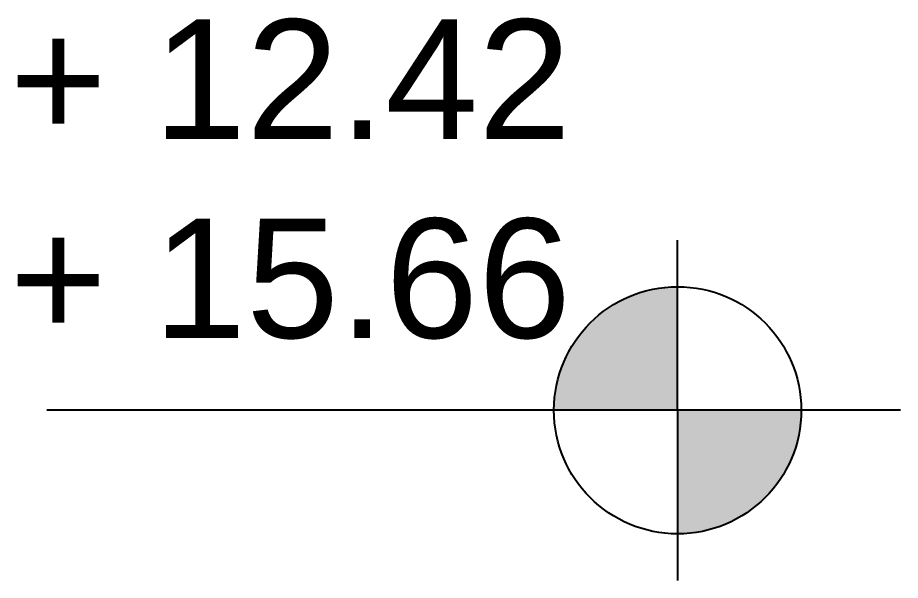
# Model space of a CAD drawing. Header units: metres. Extents: x -355 to 973, y -73 to 238.
# Drawn here: x 830.375 to 832.118, y 213.122 to 214.234 of the extents above; entities that cross this region are included whole.
import ezdxf

# ---------------------------------------------------------------- set-up
doc = ezdxf.new("R2010")
doc.units = ezdxf.units.M
doc.header["$LTSCALE"] = 3
doc.header["$MEASUREMENT"] = 0
doc.styles.get("Standard").update_dxf_attribs({"font": 'arial.ttf'})

msp = doc.modelspace()

# ---------------------------------------------------------------- hatches: boundary and pattern name
h = msp.add_hatch(color=256)
h.paths.add_polyline_path([(831.6779, 213.2141, 0.414214), (831.9219, 213.4581), (831.6779, 213.4581)])
h.paths.add_polyline_path([(831.6779, 213.4581), (831.6779, 213.7022, 0.414214), (831.4338, 213.4581)])

# ---------------------------------------------------------------- linework, layer by layer
for p, q in [((831.6779, 213.4581), (831.6779, 213.7941)), ((832.1177, 213.4581), (830.4323, 213.4581)), ((831.6779, 213.4581), (831.6779, 213.1222))]:
    msp.add_line(p, q)
msp.add_circle((831.6779, 213.4581), 0.2441)

# ---------------------------------------------------------------- texts
at = {"insert": (830.3588, 214.2301), "char_height": 0.23588, "width": 1.813951, "attachment_point": 1}
msp.add_mtext('+ 12.42\\P+ 15.66 ', dxfattribs=at)

doc.saveas('drawing.dxf')
